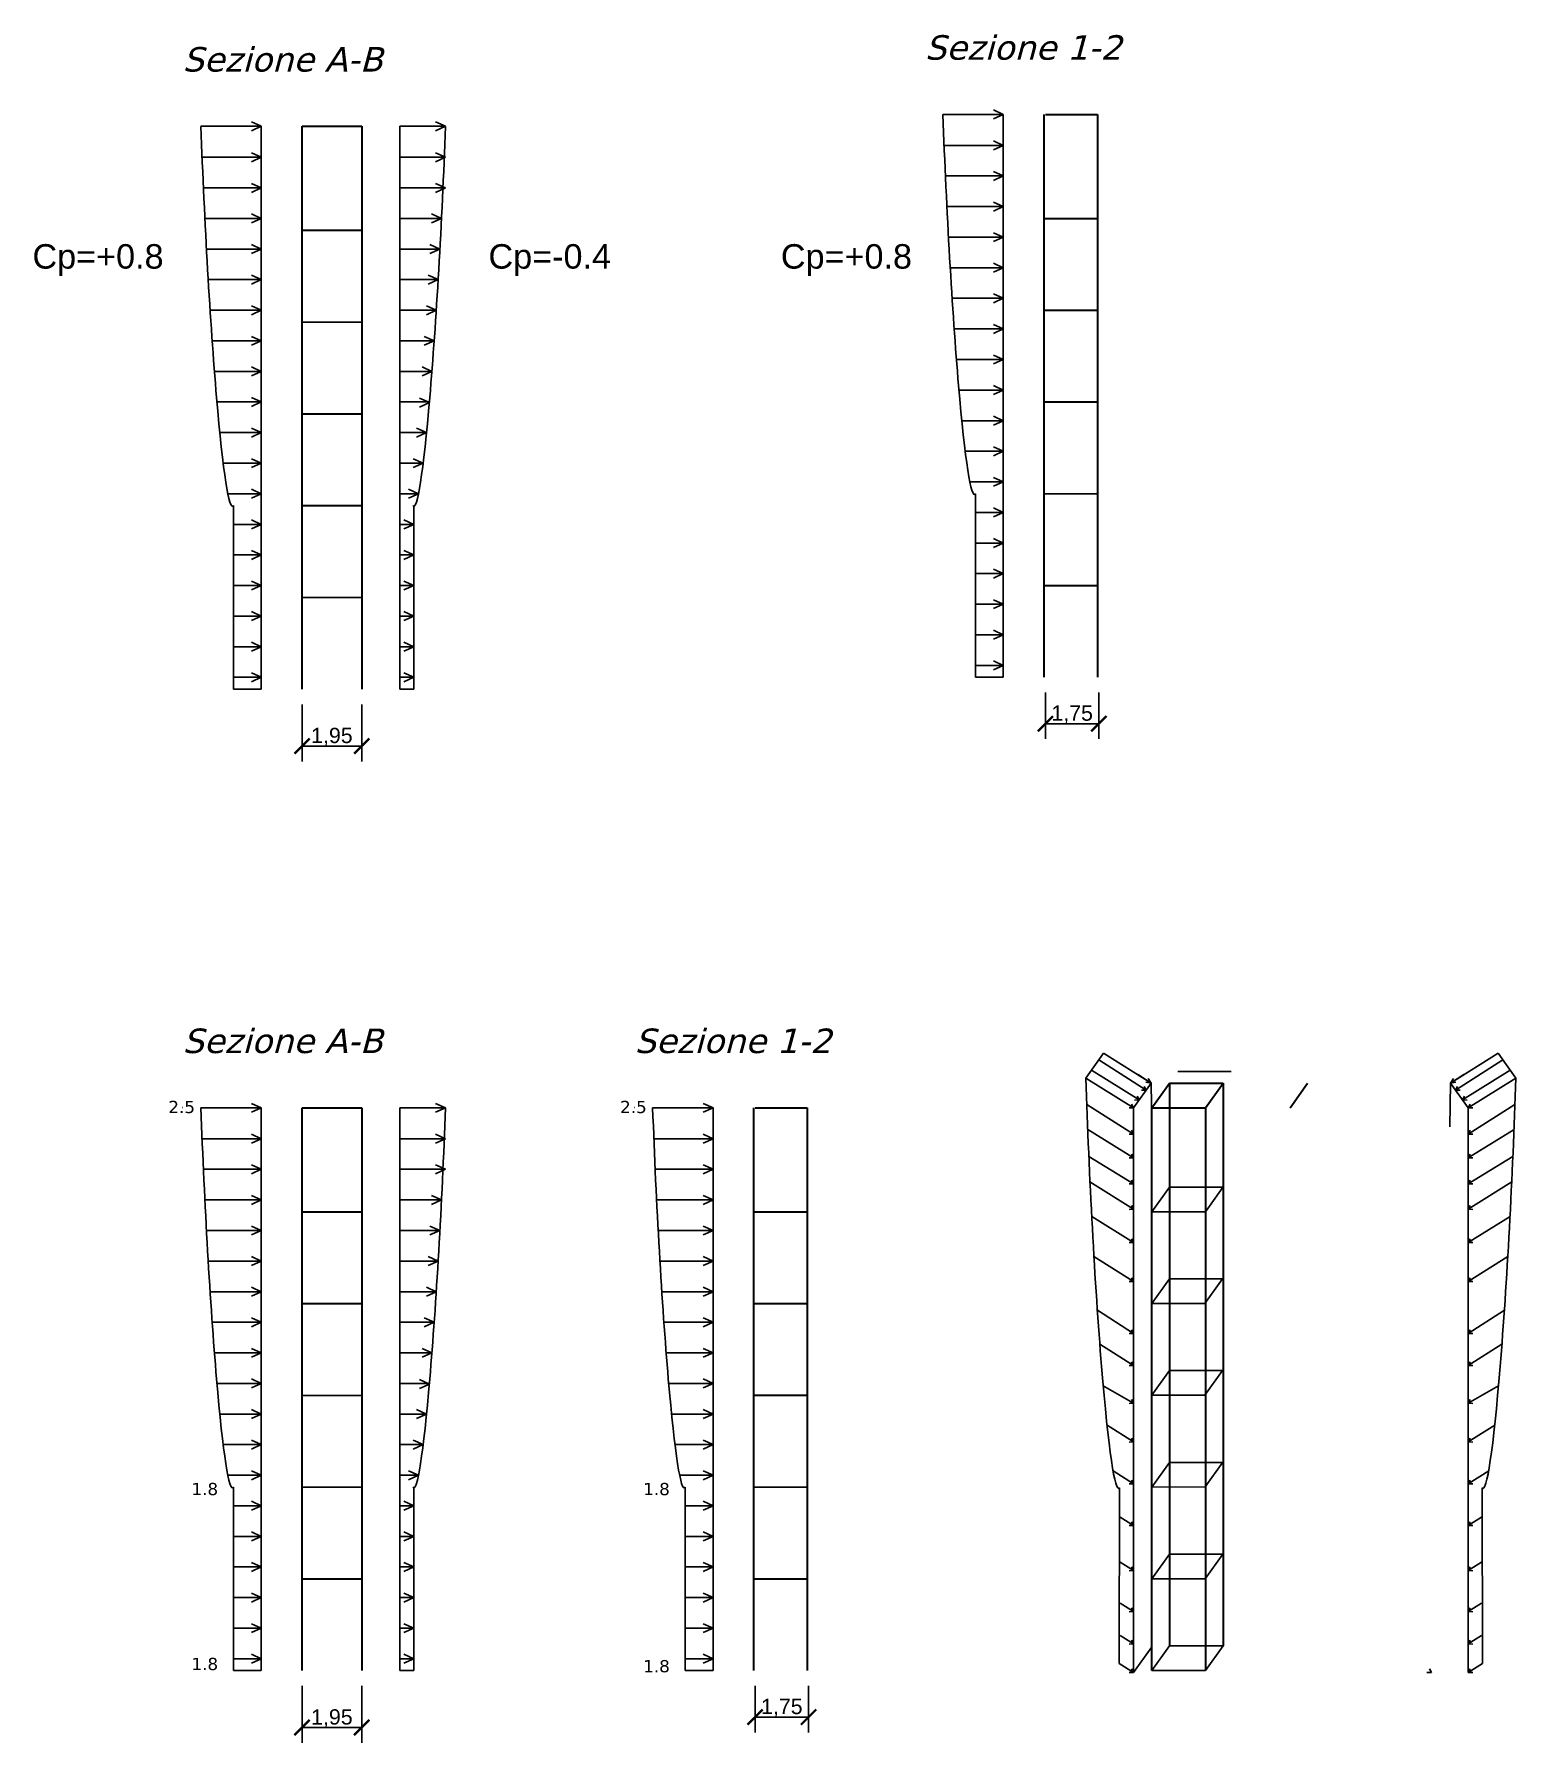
# Model space of a CAD drawing. Header units: millimetres. Extents: x 1316 to 1438, y 1296 to 1352.
# Drawn here: x 1389.1 to 1437.5, y 1296 to 1351.9 of the extents above; entities that cross this region are included whole.
import ezdxf

# ---------------------------------------------------------------- set-up
doc = ezdxf.new("R2010")
doc.units = ezdxf.units.MM
doc.layers.add('fi12', color=7, linetype='Continuous', lineweight=30)
doc.styles.get("Standard").update_dxf_attribs({"font": 'arial.ttf'})
doc.dimstyles.new('ISO-25', dxfattribs={"dimtxt": 2.5, "dimasz": 2.5, "dimexe": 1.25, "dimexo": 0.625, "dimtad": 1, "dimtxsty": 'Standard', "dimcen": 2.5, "dimadec": 0, "dimazin": 0, "dimtfac": 1, "dimtmove": 0, "dimatfit": 3, "dimfxl": 1, "dimarcsym": 0})

# ---------------------------------------------------------------- blocks, each defined once
blk = doc.blocks.new('_ArchTick')
at = {"color": 0, "linetype": 'ByBlock', "lineweight": -2, "const_width": 0.15}
blk.add_lwpolyline([(-0.5, -0.5), (0.5, 0.5)], dxfattribs=at)
blk = doc.blocks.new('*D24')
at = {"color": 0, "lineweight": -2}
for p, q in [((1397.827, 1297.886), (1397.827, 1296.025)), ((1399.777, 1297.886), (1399.777, 1296.025)), ((1397.827, 1296.525), (1399.777, 1296.525))]:
    blk.add_line(p, q, dxfattribs=at)
at = {"layer": 'Defpoints', "color": 0, "lineweight": -2}
for p in [(1397.827, 1298.386), (1399.777, 1298.386), (1399.777, 1296.525)]:
    blk.add_point(p, dxfattribs=at)
at = {"color": 0, "lineweight": -2, "xscale": 0.5, "yscale": 0.5, "zscale": 0.5, "rotation": 180}
blk.add_blockref('_ArchTick', (1397.827, 1296.525), dxfattribs=at)
at = {"color": 0, "lineweight": -2, "xscale": 0.5, "yscale": 0.5, "zscale": 0.5}
blk.add_blockref('_ArchTick', (1399.777, 1296.525), dxfattribs=at)
at = {"color": 0, "lineweight": -2, "insert": (1398.802, 1296.826), "char_height": 0.5, "attachment_point": 5}
blk.add_mtext('1,95', dxfattribs=at)
blk = doc.blocks.new('*D25')
at = {"color": 0, "lineweight": -2}
for p, q in [((1412.636, 1297.886), (1412.636, 1296.368)), ((1414.386, 1297.886), (1414.386, 1296.368)), ((1412.636, 1296.868), (1414.386, 1296.868))]:
    blk.add_line(p, q, dxfattribs=at)
at = {"layer": 'Defpoints', "color": 0, "lineweight": -2}
for p in [(1412.636, 1298.386), (1414.386, 1298.386), (1414.386, 1296.868)]:
    blk.add_point(p, dxfattribs=at)
at = {"color": 0, "lineweight": -2, "xscale": 0.5, "yscale": 0.5, "zscale": 0.5, "rotation": 180}
blk.add_blockref('_ArchTick', (1412.636, 1296.868), dxfattribs=at)
at = {"color": 0, "lineweight": -2, "xscale": 0.5, "yscale": 0.5, "zscale": 0.5}
blk.add_blockref('_ArchTick', (1414.386, 1296.868), dxfattribs=at)
at = {"color": 0, "lineweight": -2, "insert": (1413.511, 1297.168), "char_height": 0.5, "attachment_point": 5}
blk.add_mtext('1,75', dxfattribs=at)
blk = doc.blocks.new('*D26')
at = {"color": 0, "lineweight": -2}
for p, q in [((1397.827, 1329.974), (1397.827, 1328.113)), ((1399.777, 1329.974), (1399.777, 1328.113)), ((1397.827, 1328.613), (1399.777, 1328.613))]:
    blk.add_line(p, q, dxfattribs=at)
at = {"layer": 'Defpoints', "color": 0, "lineweight": -2}
for p in [(1397.827, 1330.474), (1399.777, 1330.474), (1399.777, 1328.613)]:
    blk.add_point(p, dxfattribs=at)
at = {"color": 0, "lineweight": -2, "xscale": 0.5, "yscale": 0.5, "zscale": 0.5, "rotation": 180}
blk.add_blockref('_ArchTick', (1397.827, 1328.613), dxfattribs=at)
at = {"color": 0, "lineweight": -2, "xscale": 0.5, "yscale": 0.5, "zscale": 0.5}
blk.add_blockref('_ArchTick', (1399.777, 1328.613), dxfattribs=at)
at = {"color": 0, "lineweight": -2, "insert": (1398.802, 1328.914), "char_height": 0.5, "attachment_point": 5}
blk.add_mtext('1,95', dxfattribs=at)
blk = doc.blocks.new('*D28')
at = {"color": 0, "lineweight": -2}
for p, q in [((1422.126, 1330.362), (1422.126, 1328.844)), ((1423.876, 1330.362), (1423.876, 1328.844)), ((1422.126, 1329.344), (1423.876, 1329.344))]:
    blk.add_line(p, q, dxfattribs=at)
at = {"layer": 'Defpoints', "color": 0, "lineweight": -2}
for p in [(1422.126, 1330.862), (1423.876, 1330.862), (1423.876, 1329.344)]:
    blk.add_point(p, dxfattribs=at)
at = {"color": 0, "lineweight": -2, "xscale": 0.5, "yscale": 0.5, "zscale": 0.5, "rotation": 180}
blk.add_blockref('_ArchTick', (1422.126, 1329.344), dxfattribs=at)
at = {"color": 0, "lineweight": -2, "xscale": 0.5, "yscale": 0.5, "zscale": 0.5}
blk.add_blockref('_ArchTick', (1423.876, 1329.344), dxfattribs=at)
at = {"color": 0, "lineweight": -2, "insert": (1423.001, 1329.644), "char_height": 0.5, "attachment_point": 5}
blk.add_mtext('1,75', dxfattribs=at)

msp = doc.modelspace()

# ---------------------------------------------------------------- linework, layer by layer
at = {"lineweight": -2}
for p, q in [((1420.751, 1349.262), (1418.778, 1349.262)), ((1420.751, 1349.262), (1420.427, 1349.408)), ((1420.751, 1349.262), (1420.427, 1349.116)), ((1420.751, 1330.862), (1420.751, 1349.262)), ((1396.494, 1348.874), (1394.521, 1348.874)), ((1396.494, 1348.874), (1396.17, 1349.02)), ((1396.494, 1348.874), (1396.17, 1348.728)), ((1396.494, 1330.474), (1396.494, 1348.874)), ((1401.026, 1330.474), (1401.026, 1348.874)), ((1401.026, 1348.874), (1402.514, 1348.874)), ((1402.514, 1348.874), (1402.191, 1349.02)), ((1402.514, 1348.874), (1402.191, 1348.728)), ((1396.494, 1347.862), (1396.17, 1348.008)), ((1402.514, 1347.862), (1402.191, 1348.008)), ((1418.816, 1348.251), (1420.751, 1348.251)), ((1420.751, 1348.251), (1420.427, 1348.397)), ((1420.751, 1348.251), (1420.427, 1348.105)), ((1394.56, 1347.862), (1396.494, 1347.862)), ((1396.494, 1347.862), (1396.17, 1347.716)), ((1402.476, 1347.862), (1401.026, 1347.862)), ((1402.514, 1347.862), (1402.191, 1347.716)), ((1420.751, 1347.251), (1420.427, 1347.397)), ((1394.603, 1346.862), (1396.494, 1346.862)), ((1396.494, 1346.862), (1396.17, 1347.008)), ((1396.494, 1346.862), (1396.17, 1346.716)), ((1401.026, 1346.862), (1402.514, 1346.862)), ((1402.514, 1346.862), (1402.191, 1347.008)), ((1402.514, 1346.862), (1402.191, 1346.716)), ((1418.859, 1347.251), (1420.751, 1347.251)), ((1420.751, 1347.251), (1420.427, 1347.105)), ((1420.751, 1346.251), (1420.427, 1346.397)), ((1394.65, 1345.862), (1396.494, 1345.862)), ((1396.494, 1345.862), (1396.17, 1346.008)), ((1396.494, 1345.862), (1396.17, 1345.716)), ((1402.385, 1345.862), (1401.026, 1345.862)), ((1402.385, 1345.862), (1402.062, 1346.008)), ((1402.385, 1345.862), (1402.062, 1345.716)), ((1418.907, 1346.251), (1420.751, 1346.251)), ((1420.751, 1346.251), (1420.427, 1346.105)), ((1418.959, 1345.251), (1420.751, 1345.251)), ((1420.751, 1345.251), (1420.427, 1345.397)), ((1420.751, 1345.251), (1420.427, 1345.105)), ((1394.702, 1344.862), (1396.494, 1344.862)), ((1396.494, 1344.862), (1396.17, 1345.008)), ((1396.494, 1344.862), (1396.17, 1344.716)), ((1402.333, 1344.862), (1401.026, 1344.862)), ((1402.333, 1344.862), (1402.009, 1345.008)), ((1402.333, 1344.862), (1402.009, 1344.716)), ((1420.751, 1344.251), (1420.427, 1344.397)), ((1420.751, 1344.251), (1420.427, 1344.105)), ((1396.494, 1343.862), (1396.17, 1344.008)), ((1396.494, 1343.862), (1396.17, 1343.716)), ((1402.276, 1343.862), (1401.953, 1344.008)), ((1402.276, 1343.862), (1401.953, 1343.716)), ((1396.494, 1342.862), (1396.17, 1343.008)), ((1402.214, 1342.862), (1401.891, 1343.008)), ((1420.751, 1343.251), (1420.427, 1343.397)), ((1420.751, 1343.251), (1420.427, 1343.105)), ((1396.494, 1342.862), (1396.17, 1342.716)), ((1402.214, 1342.862), (1401.891, 1342.716)), ((1420.751, 1342.251), (1420.427, 1342.397)), ((1396.494, 1341.862), (1396.17, 1342.008)), ((1396.494, 1341.862), (1396.17, 1341.716)), ((1402.147, 1341.862), (1401.823, 1342.008)), ((1402.147, 1341.862), (1401.823, 1341.716)), ((1420.751, 1342.251), (1420.427, 1342.105)), ((1419.219, 1341.251), (1420.751, 1341.251)), ((1420.751, 1341.251), (1420.427, 1341.397)), ((1420.751, 1341.251), (1420.427, 1341.105)), ((1394.963, 1340.862), (1396.494, 1340.862)), ((1396.494, 1340.862), (1396.17, 1341.008)), ((1396.494, 1340.862), (1396.17, 1340.716)), ((1402.073, 1340.862), (1401.026, 1340.862)), ((1402.073, 1340.862), (1401.749, 1341.008)), ((1402.073, 1340.862), (1401.749, 1340.716)), ((1419.302, 1340.251), (1420.751, 1340.251)), ((1420.751, 1340.251), (1420.427, 1340.397)), ((1420.751, 1340.251), (1420.427, 1340.105)), ((1395.045, 1339.862), (1396.494, 1339.862)), ((1396.494, 1339.862), (1396.17, 1340.008)), ((1396.494, 1339.862), (1396.17, 1339.716)), ((1401.99, 1339.862), (1401.026, 1339.862)), ((1401.988, 1339.841), (1401.665, 1339.987)), ((1401.988, 1339.841), (1401.665, 1339.695)), ((1396.494, 1338.862), (1396.17, 1339.008)), ((1401.897, 1338.862), (1401.573, 1339.008)), ((1419.395, 1339.251), (1420.751, 1339.251)), ((1420.751, 1339.251), (1420.427, 1339.397)), ((1420.751, 1339.251), (1420.427, 1339.105)), ((1395.138, 1338.862), (1396.494, 1338.862)), ((1396.494, 1338.862), (1396.17, 1338.716)), ((1401.897, 1338.862), (1401.026, 1338.862)), ((1401.897, 1338.862), (1401.573, 1338.716)), ((1396.494, 1337.862), (1396.17, 1338.008)), ((1401.786, 1337.862), (1401.463, 1338.008)), ((1419.506, 1338.251), (1420.751, 1338.251)), ((1420.751, 1338.251), (1420.427, 1338.397)), ((1420.751, 1338.251), (1420.427, 1338.105)), ((1395.249, 1337.862), (1396.494, 1337.862)), ((1396.494, 1337.862), (1396.17, 1337.716)), ((1401.786, 1337.862), (1401.026, 1337.862)), ((1401.786, 1337.862), (1401.463, 1337.716)), ((1420.751, 1337.251), (1420.427, 1337.397)), ((1395.401, 1336.862), (1396.494, 1336.862)), ((1396.494, 1336.862), (1396.17, 1337.008)), ((1396.494, 1336.862), (1396.17, 1336.716)), ((1401.634, 1336.862), (1401.026, 1336.862)), ((1401.634, 1336.862), (1401.311, 1337.008)), ((1401.634, 1336.862), (1401.311, 1336.716)), ((1419.658, 1337.251), (1420.751, 1337.251)), ((1419.839, 1330.862), (1419.839, 1336.863)), ((1420.751, 1337.251), (1420.427, 1337.105)), ((1395.582, 1330.474), (1395.582, 1336.474)), ((1401.483, 1330.474), (1401.483, 1336.474)), ((1419.839, 1336.251), (1420.751, 1336.251)), ((1420.751, 1336.251), (1420.427, 1336.397)), ((1420.751, 1336.251), (1420.427, 1336.105)), ((1395.582, 1335.862), (1396.494, 1335.862)), ((1396.494, 1335.862), (1396.17, 1336.008)), ((1396.494, 1335.862), (1396.17, 1335.716)), ((1401.483, 1335.862), (1401.026, 1335.862)), ((1401.483, 1335.862), (1401.159, 1336.008)), ((1401.483, 1335.862), (1401.159, 1335.716)), ((1419.839, 1335.251), (1420.751, 1335.251)), ((1420.751, 1335.251), (1420.427, 1335.397)), ((1420.751, 1335.251), (1420.427, 1335.105)), ((1395.582, 1334.862), (1396.494, 1334.862)), ((1396.494, 1334.862), (1396.17, 1335.008)), ((1396.494, 1334.862), (1396.17, 1334.716)), ((1401.483, 1334.862), (1401.026, 1334.862)), ((1401.483, 1334.862), (1401.159, 1335.008)), ((1401.483, 1334.862), (1401.159, 1334.716)), ((1396.494, 1333.862), (1396.17, 1334.008)), ((1401.483, 1333.862), (1401.159, 1334.008)), ((1419.839, 1334.251), (1420.751, 1334.251)), ((1420.751, 1334.251), (1420.427, 1334.397)), ((1420.751, 1334.251), (1420.427, 1334.105)), ((1395.582, 1333.862), (1396.494, 1333.862)), ((1396.494, 1333.862), (1396.17, 1333.716)), ((1401.483, 1333.862), (1401.026, 1333.862)), ((1401.483, 1333.862), (1401.159, 1333.716)), ((1395.582, 1332.862), (1396.494, 1332.862)), ((1396.494, 1332.862), (1396.17, 1333.008)), ((1396.494, 1332.862), (1396.17, 1332.716)), ((1401.483, 1332.862), (1401.026, 1332.862)), ((1401.483, 1332.862), (1401.159, 1333.008)), ((1401.483, 1332.862), (1401.159, 1332.716)), ((1419.839, 1333.251), (1420.751, 1333.251)), ((1420.751, 1333.251), (1420.427, 1333.397)), ((1420.751, 1333.251), (1420.427, 1333.105)), ((1420.751, 1332.251), (1420.427, 1332.397)), ((1395.582, 1331.862), (1396.494, 1331.862)), ((1396.494, 1331.862), (1396.17, 1332.008)), ((1396.494, 1331.862), (1396.17, 1331.716)), ((1401.483, 1331.862), (1401.026, 1331.862)), ((1401.483, 1331.862), (1401.159, 1332.008)), ((1401.483, 1331.862), (1401.159, 1331.716)), ((1419.839, 1332.251), (1420.751, 1332.251)), ((1420.751, 1332.251), (1420.427, 1332.105)), ((1419.839, 1331.251), (1420.751, 1331.251)), ((1420.751, 1331.251), (1420.427, 1331.397)), ((1420.751, 1331.251), (1420.427, 1331.105)), ((1395.582, 1330.862), (1396.494, 1330.862)), ((1396.494, 1330.862), (1396.17, 1331.008)), ((1396.494, 1330.862), (1396.17, 1330.716)), ((1401.483, 1330.862), (1401.026, 1330.862)), ((1401.483, 1330.862), (1401.159, 1331.008)), ((1401.483, 1330.862), (1401.159, 1330.716)), ((1419.839, 1330.862), (1420.751, 1330.862)), ((1395.582, 1330.474), (1396.494, 1330.474)), ((1401.483, 1330.474), (1401.026, 1330.474)), ((1423.451, 1317.76), (1424.031, 1318.575)), ((1423.876, 1318.358), (1425.42, 1317.366)), ((1424.03, 1318.574), (1425.582, 1317.594)), ((1436.926, 1318.574), (1435.374, 1317.594)), ((1437.08, 1318.358), (1435.536, 1317.366)), ((1437.505, 1317.76), (1436.925, 1318.575)), ((1423.637, 1318.022), (1425.19, 1317.043)), ((1426.455, 1317.976), (1428.205, 1317.976)), ((1437.319, 1318.022), (1435.766, 1317.043)), ((1425.008, 1316.786), (1423.451, 1317.76)), ((1425.008, 1316.786), (1425.583, 1317.595)), ((1425.42, 1317.366), (1425.274, 1317.364)), ((1425.42, 1317.366), (1425.354, 1317.486)), ((1425.582, 1317.594), (1425.407, 1317.622)), ((1425.582, 1317.594), (1425.487, 1317.744)), ((1425.583, 1317.595), (1425.609, 1316.169)), ((1435.373, 1317.595), (1435.347, 1316.169)), ((1435.949, 1316.786), (1435.373, 1317.595)), ((1435.374, 1317.594), (1435.469, 1317.744)), ((1435.374, 1317.594), (1435.549, 1317.622)), ((1435.536, 1317.366), (1435.602, 1317.486)), ((1435.536, 1317.366), (1435.682, 1317.364)), ((1435.949, 1316.786), (1437.505, 1317.76)), ((1396.494, 1316.786), (1394.521, 1316.786)), ((1396.494, 1316.786), (1396.17, 1316.932)), ((1396.494, 1316.786), (1396.17, 1316.641)), ((1396.494, 1298.386), (1396.494, 1316.786)), ((1401.026, 1298.386), (1401.026, 1316.786)), ((1401.026, 1316.786), (1402.514, 1316.786)), ((1402.514, 1316.786), (1402.191, 1316.932)), ((1402.514, 1316.786), (1402.191, 1316.641)), ((1411.261, 1316.786), (1409.288, 1316.786)), ((1411.261, 1316.786), (1410.937, 1316.932)), ((1411.261, 1316.786), (1410.937, 1316.641)), ((1411.261, 1298.386), (1411.261, 1316.786)), ((1423.48, 1316.895), (1425.008, 1315.93)), ((1425.008, 1316.786), (1424.861, 1316.784)), ((1425.008, 1316.786), (1424.942, 1316.906)), ((1425.008, 1316.786), (1425.008, 1298.325)), ((1425.19, 1317.043), (1425.044, 1317.04)), ((1425.19, 1317.043), (1425.124, 1317.162)), ((1435.766, 1317.043), (1435.832, 1317.162)), ((1435.766, 1317.043), (1435.912, 1317.04)), ((1435.949, 1316.786), (1436.015, 1316.906)), ((1437.477, 1316.895), (1435.949, 1315.93)), ((1435.949, 1316.786), (1435.949, 1298.325)), ((1435.949, 1316.786), (1436.095, 1316.784)), ((1394.56, 1315.775), (1396.494, 1315.775)), ((1396.494, 1315.775), (1396.17, 1315.921)), ((1396.494, 1315.775), (1396.17, 1315.629)), ((1402.476, 1315.775), (1401.026, 1315.775)), ((1402.514, 1315.775), (1402.191, 1315.921)), ((1402.514, 1315.775), (1402.191, 1315.629)), ((1409.327, 1315.775), (1411.261, 1315.775)), ((1411.261, 1315.775), (1410.937, 1315.921)), ((1411.261, 1315.775), (1410.937, 1315.629)), ((1423.51, 1316.077), (1425.008, 1315.155)), ((1425.008, 1315.93), (1424.861, 1315.928)), ((1425.008, 1315.93), (1424.942, 1316.05)), ((1437.446, 1316.077), (1435.949, 1315.155)), ((1435.949, 1315.93), (1436.015, 1316.05)), ((1435.949, 1315.93), (1436.095, 1315.928)), ((1423.547, 1315.194), (1425.008, 1314.298)), ((1425.008, 1315.155), (1424.861, 1315.152)), ((1425.008, 1315.155), (1424.942, 1315.274)), ((1435.949, 1315.155), (1436.015, 1315.274)), ((1437.409, 1315.194), (1435.949, 1314.298)), ((1435.949, 1315.155), (1436.095, 1315.152)), ((1394.603, 1314.775), (1396.494, 1314.775)), ((1396.494, 1314.775), (1396.17, 1314.921)), ((1396.494, 1314.775), (1396.17, 1314.629)), ((1401.026, 1314.775), (1402.514, 1314.775)), ((1402.514, 1314.775), (1402.191, 1314.921)), ((1402.514, 1314.775), (1402.191, 1314.629)), ((1409.37, 1314.775), (1411.261, 1314.775)), ((1411.261, 1314.775), (1410.937, 1314.921)), ((1411.261, 1314.775), (1410.937, 1314.629)), ((1396.494, 1313.775), (1396.17, 1313.921)), ((1402.385, 1313.775), (1402.062, 1313.921)), ((1411.261, 1313.775), (1410.937, 1313.921)), ((1423.584, 1314.367), (1425.008, 1313.469)), ((1425.008, 1314.298), (1424.861, 1314.296)), ((1425.008, 1314.298), (1424.942, 1314.418)), ((1435.949, 1314.298), (1436.015, 1314.418)), ((1437.372, 1314.367), (1435.949, 1313.469)), ((1435.949, 1314.298), (1436.095, 1314.296)), ((1394.65, 1313.775), (1396.494, 1313.775)), ((1396.494, 1313.775), (1396.17, 1313.629)), ((1402.385, 1313.775), (1401.026, 1313.775)), ((1402.385, 1313.775), (1402.062, 1313.629)), ((1409.417, 1313.775), (1411.261, 1313.775)), ((1411.261, 1313.775), (1410.937, 1313.629)), ((1425.008, 1313.469), (1424.861, 1313.467)), ((1425.008, 1313.469), (1424.942, 1313.589)), ((1435.949, 1313.469), (1436.015, 1313.589)), ((1435.949, 1313.469), (1436.095, 1313.467)), ((1394.702, 1312.775), (1396.494, 1312.775)), ((1396.494, 1312.775), (1396.17, 1312.921)), ((1396.494, 1312.775), (1396.17, 1312.629)), ((1402.333, 1312.775), (1401.026, 1312.775)), ((1402.333, 1312.775), (1402.009, 1312.921)), ((1402.333, 1312.775), (1402.009, 1312.629)), ((1409.469, 1312.775), (1411.261, 1312.775)), ((1411.261, 1312.775), (1410.937, 1312.921)), ((1411.261, 1312.775), (1410.937, 1312.629)), ((1423.641, 1313.228), (1425.008, 1312.382)), ((1437.315, 1313.228), (1435.949, 1312.382)), ((1425.008, 1312.382), (1424.861, 1312.38)), ((1425.008, 1312.382), (1424.942, 1312.502)), ((1435.949, 1312.382), (1436.015, 1312.502)), ((1435.949, 1312.382), (1436.095, 1312.38)), ((1396.494, 1311.775), (1396.17, 1311.921)), ((1396.494, 1311.775), (1396.17, 1311.629)), ((1402.276, 1311.775), (1401.953, 1311.921)), ((1402.276, 1311.775), (1401.953, 1311.629)), ((1411.261, 1311.775), (1410.937, 1311.921)), ((1411.261, 1311.775), (1410.937, 1311.629)), ((1423.714, 1311.927), (1425.008, 1311.11)), ((1437.242, 1311.927), (1435.949, 1311.11)), ((1425.008, 1311.11), (1424.861, 1311.108)), ((1425.008, 1311.11), (1424.942, 1311.23)), ((1435.949, 1311.11), (1436.015, 1311.23)), ((1435.949, 1311.11), (1436.095, 1311.108)), ((1396.494, 1310.775), (1396.17, 1310.921)), ((1396.494, 1310.775), (1396.17, 1310.629)), ((1402.214, 1310.775), (1401.891, 1310.921)), ((1402.214, 1310.775), (1401.891, 1310.629)), ((1411.261, 1310.775), (1410.937, 1310.921)), ((1411.261, 1310.775), (1410.937, 1310.629)), ((1423.825, 1310.17), (1425.008, 1309.412)), ((1437.131, 1310.17), (1435.949, 1309.412)), ((1396.494, 1309.775), (1396.17, 1309.921)), ((1396.494, 1309.775), (1396.17, 1309.629)), ((1402.147, 1309.775), (1401.823, 1309.921)), ((1402.147, 1309.775), (1401.823, 1309.629)), ((1411.261, 1309.775), (1410.937, 1309.921)), ((1411.261, 1309.775), (1410.937, 1309.629)), ((1425.008, 1309.412), (1424.861, 1309.41)), ((1425.008, 1309.412), (1424.942, 1309.532)), ((1435.949, 1309.412), (1436.015, 1309.532)), ((1435.949, 1309.412), (1436.095, 1309.41)), ((1396.494, 1308.775), (1396.17, 1308.921)), ((1402.073, 1308.775), (1401.749, 1308.921)), ((1411.261, 1308.775), (1410.937, 1308.921)), ((1423.905, 1309.061), (1425.008, 1308.366)), ((1437.051, 1309.061), (1435.949, 1308.366)), ((1394.963, 1308.775), (1396.494, 1308.775)), ((1396.494, 1308.775), (1396.17, 1308.629)), ((1402.073, 1308.775), (1401.026, 1308.775)), ((1402.073, 1308.775), (1401.749, 1308.629)), ((1409.73, 1308.775), (1411.261, 1308.775)), ((1411.261, 1308.775), (1410.937, 1308.629)), ((1425.008, 1308.366), (1424.861, 1308.363)), ((1425.008, 1308.366), (1424.942, 1308.486)), ((1435.949, 1308.366), (1436.015, 1308.486)), ((1435.949, 1308.366), (1436.095, 1308.363)), ((1395.045, 1307.775), (1396.494, 1307.775)), ((1396.494, 1307.775), (1396.17, 1307.921)), ((1396.494, 1307.775), (1396.17, 1307.629)), ((1401.99, 1307.775), (1401.026, 1307.775)), ((1401.988, 1307.753), (1401.665, 1307.899)), ((1401.988, 1307.753), (1401.665, 1307.607)), ((1409.812, 1307.775), (1411.261, 1307.775)), ((1411.261, 1307.775), (1410.937, 1307.921)), ((1411.261, 1307.775), (1410.937, 1307.629)), ((1424.016, 1307.699), (1425.008, 1307.125)), ((1425.008, 1307.125), (1424.942, 1307.245)), ((1436.94, 1307.699), (1435.949, 1307.125)), ((1435.949, 1307.125), (1436.015, 1307.245)), ((1395.138, 1306.775), (1396.494, 1306.775)), ((1396.494, 1306.775), (1396.17, 1306.921)), ((1396.494, 1306.775), (1396.17, 1306.629)), ((1401.897, 1306.775), (1401.026, 1306.775)), ((1401.897, 1306.775), (1401.573, 1306.921)), ((1401.897, 1306.775), (1401.573, 1306.629)), ((1409.905, 1306.775), (1411.261, 1306.775)), ((1411.261, 1306.775), (1410.937, 1306.921)), ((1411.261, 1306.775), (1410.937, 1306.629)), ((1425.008, 1307.125), (1424.861, 1307.123)), ((1435.949, 1307.125), (1436.095, 1307.123)), ((1424.141, 1306.408), (1425.008, 1305.862)), ((1436.815, 1306.408), (1435.949, 1305.862)), ((1395.249, 1305.775), (1396.494, 1305.775)), ((1396.494, 1305.775), (1396.17, 1305.921)), ((1396.494, 1305.775), (1396.17, 1305.629)), ((1401.786, 1305.775), (1401.026, 1305.775)), ((1401.786, 1305.775), (1401.463, 1305.921)), ((1401.786, 1305.775), (1401.463, 1305.629)), ((1410.016, 1305.775), (1411.261, 1305.775)), ((1411.261, 1305.775), (1410.937, 1305.921)), ((1411.261, 1305.775), (1410.937, 1305.629)), ((1425.008, 1305.862), (1424.861, 1305.86)), ((1425.008, 1305.862), (1424.942, 1305.982)), ((1435.949, 1305.862), (1436.015, 1305.982)), ((1435.949, 1305.862), (1436.095, 1305.86)), ((1395.401, 1304.775), (1396.494, 1304.775)), ((1395.582, 1298.386), (1395.582, 1304.387)), ((1396.494, 1304.775), (1396.17, 1304.921)), ((1396.494, 1304.775), (1396.17, 1304.629)), ((1401.634, 1304.775), (1401.026, 1304.775)), ((1401.634, 1304.775), (1401.311, 1304.921)), ((1401.634, 1304.775), (1401.311, 1304.629)), ((1401.483, 1298.386), (1401.483, 1304.387)), ((1410.168, 1304.775), (1411.261, 1304.775)), ((1410.349, 1298.386), (1410.349, 1304.387)), ((1411.261, 1304.775), (1410.937, 1304.921)), ((1411.261, 1304.775), (1410.937, 1304.629)), ((1424.338, 1304.923), (1425.008, 1304.495)), ((1425.008, 1304.495), (1424.861, 1304.492)), ((1425.008, 1304.495), (1424.942, 1304.615)), ((1436.619, 1304.923), (1435.949, 1304.495)), ((1435.949, 1304.495), (1436.015, 1304.615)), ((1435.949, 1304.495), (1436.095, 1304.492)), ((1396.494, 1303.775), (1396.17, 1303.921)), ((1401.483, 1303.775), (1401.159, 1303.921)), ((1411.261, 1303.775), (1410.937, 1303.921)), ((1424.549, 1304.357), (1424.537, 1298.621)), ((1436.407, 1304.357), (1436.419, 1298.621)), ((1395.582, 1303.775), (1396.494, 1303.775)), ((1396.494, 1303.775), (1396.17, 1303.629)), ((1401.483, 1303.775), (1401.026, 1303.775)), ((1401.483, 1303.775), (1401.159, 1303.629)), ((1410.349, 1303.775), (1411.261, 1303.775)), ((1411.261, 1303.775), (1410.937, 1303.629)), ((1424.576, 1303.405), (1425.008, 1303.132)), ((1425.008, 1303.132), (1424.942, 1303.252)), ((1436.381, 1303.405), (1435.949, 1303.132)), ((1436.381, 1303.405), (1435.949, 1303.132)), ((1435.949, 1303.132), (1436.015, 1303.252)), ((1435.949, 1303.132), (1436.015, 1303.252)), ((1395.582, 1302.775), (1396.494, 1302.775)), ((1396.494, 1302.775), (1396.17, 1302.921)), ((1396.494, 1302.775), (1396.17, 1302.629)), ((1401.483, 1302.775), (1401.026, 1302.775)), ((1401.483, 1302.775), (1401.159, 1302.921)), ((1401.483, 1302.775), (1401.159, 1302.629)), ((1410.349, 1302.775), (1411.261, 1302.775)), ((1411.261, 1302.775), (1410.937, 1302.921)), ((1411.261, 1302.775), (1410.937, 1302.629)), ((1425.008, 1303.132), (1424.861, 1303.13)), ((1435.949, 1303.132), (1436.095, 1303.13)), ((1435.949, 1303.132), (1436.095, 1303.13)), ((1395.582, 1301.775), (1396.494, 1301.775)), ((1396.494, 1301.775), (1396.17, 1301.921)), ((1396.494, 1301.775), (1396.17, 1301.629)), ((1401.483, 1301.775), (1401.026, 1301.775)), ((1401.483, 1301.775), (1401.159, 1301.921)), ((1401.483, 1301.775), (1401.159, 1301.629)), ((1410.349, 1301.775), (1411.261, 1301.775)), ((1411.261, 1301.775), (1410.937, 1301.921)), ((1411.261, 1301.775), (1410.937, 1301.629)), ((1424.576, 1301.927), (1425.008, 1301.654)), ((1425.008, 1301.654), (1424.861, 1301.652)), ((1425.008, 1301.654), (1424.942, 1301.774)), ((1436.381, 1301.927), (1435.949, 1301.654)), ((1435.949, 1301.654), (1436.015, 1301.774)), ((1435.949, 1301.654), (1436.095, 1301.652)), ((1395.582, 1300.775), (1396.494, 1300.775)), ((1396.494, 1300.775), (1396.17, 1300.921)), ((1396.494, 1300.775), (1396.17, 1300.629)), ((1401.483, 1300.775), (1401.026, 1300.775)), ((1401.483, 1300.775), (1401.159, 1300.921)), ((1401.483, 1300.775), (1401.159, 1300.629)), ((1410.349, 1300.775), (1411.261, 1300.775)), ((1411.261, 1300.775), (1410.937, 1300.921)), ((1411.261, 1300.775), (1410.937, 1300.629)), ((1424.576, 1300.587), (1425.008, 1300.315)), ((1436.381, 1300.587), (1435.949, 1300.315)), ((1396.494, 1299.775), (1396.17, 1299.921)), ((1401.483, 1299.775), (1401.159, 1299.921)), ((1411.261, 1299.775), (1410.937, 1299.921)), ((1425.008, 1300.315), (1424.861, 1300.312)), ((1425.008, 1300.315), (1424.942, 1300.434)), ((1435.949, 1300.315), (1436.015, 1300.434)), ((1435.949, 1300.315), (1436.095, 1300.312)), ((1395.582, 1299.775), (1396.494, 1299.775)), ((1396.494, 1299.775), (1396.17, 1299.629)), ((1401.483, 1299.775), (1401.026, 1299.775)), ((1401.483, 1299.775), (1401.159, 1299.629)), ((1410.349, 1299.775), (1411.261, 1299.775)), ((1411.261, 1299.775), (1410.937, 1299.629)), ((1424.576, 1299.531), (1425.008, 1299.258)), ((1425.008, 1299.258), (1424.942, 1299.378)), ((1436.381, 1299.531), (1435.949, 1299.258)), ((1435.949, 1299.258), (1436.015, 1299.378)), ((1396.494, 1298.775), (1396.17, 1298.921)), ((1401.483, 1298.775), (1401.159, 1298.921)), ((1411.261, 1298.775), (1410.937, 1298.921)), ((1425.008, 1299.258), (1424.861, 1299.256)), ((1435.949, 1299.258), (1436.095, 1299.256)), ((1395.582, 1298.775), (1396.494, 1298.775)), ((1395.582, 1298.386), (1396.494, 1298.386)), ((1396.494, 1298.775), (1396.17, 1298.629)), ((1401.483, 1298.775), (1401.026, 1298.775)), ((1401.483, 1298.386), (1401.026, 1298.386)), ((1401.483, 1298.775), (1401.159, 1298.629)), ((1410.349, 1298.775), (1411.261, 1298.775)), ((1410.349, 1298.386), (1411.261, 1298.386)), ((1411.261, 1298.775), (1410.937, 1298.629)), ((1424.537, 1298.621), (1425.008, 1298.325)), ((1425.008, 1298.325), (1424.861, 1298.322)), ((1425.008, 1298.325), (1424.942, 1298.444)), ((1434.746, 1298.325), (1434.6, 1298.322)), ((1434.746, 1298.325), (1434.68, 1298.444)), ((1436.419, 1298.621), (1435.949, 1298.325)), ((1435.949, 1298.325), (1436.015, 1298.444)), ((1435.949, 1298.325), (1436.095, 1298.322))]:
    msp.add_line(p, q, dxfattribs=at)
for p, q in [((1425.609, 1313.387), (1426.184, 1314.195)), ((1426.184, 1314.195), (1427.934, 1314.195)), ((1427.359, 1313.39), (1427.934, 1314.198)), ((1425.609, 1313.387), (1427.359, 1313.39)), ((1425.609, 1310.387), (1426.184, 1311.195)), ((1426.184, 1311.195), (1427.934, 1311.195)), ((1427.337, 1310.39), (1427.912, 1311.198)), ((1425.609, 1310.387), (1427.337, 1310.39)), ((1425.609, 1307.387), (1426.184, 1308.195)), ((1426.184, 1308.195), (1427.934, 1308.195)), ((1427.342, 1307.39), (1427.918, 1308.198)), ((1425.609, 1307.387), (1427.342, 1307.39)), ((1425.609, 1304.387), (1426.184, 1305.195)), ((1426.184, 1305.195), (1427.934, 1305.195)), ((1427.348, 1304.39), (1427.923, 1305.198)), ((1425.609, 1304.387), (1427.348, 1304.39)), ((1425.609, 1301.387), (1426.184, 1302.195)), ((1426.184, 1302.195), (1427.934, 1302.195)), ((1427.353, 1301.39), (1427.929, 1302.198)), ((1425.609, 1301.387), (1427.353, 1301.39)), ((1425.008, 1298.325), (1425.583, 1299.133)), ((1425.609, 1298.386), (1426.184, 1299.195)), ((1425.609, 1298.386), (1426.184, 1299.195)), ((1426.184, 1299.195), (1427.934, 1299.195)), ((1426.184, 1299.195), (1427.934, 1299.195)), ((1427.359, 1298.386), (1427.934, 1299.195)), ((1427.359, 1298.386), (1427.934, 1299.195)), ((1425.609, 1298.386), (1427.359, 1298.386)), ((1425.609, 1298.386), (1427.359, 1298.386))]:
    msp.add_line(p, q)
for centre, major_axis, ratio, start_param, end_param in [((1419.336, 1346.966), (-0.473, 10.127), 0.045693, 1.33987, 3.208645), ((1395.079, 1346.577), (-0.473, 10.127), 0.045693, 1.33987, 3.208645), ((1424.047, 1314.46), (-0.476, 10.122), 0.045998, 1.236587, 3.20133), ((1394.604, 1310.599), (0.684, -6.2), 0.09074, 3.121567, 3.141593), ((1395.079, 1314.49), (-0.473, 10.127), 0.045693, 1.33987, 3.208645), ((1409.371, 1310.599), (0.684, -6.2), 0.09074, 3.121567, 3.141593), ((1409.847, 1314.49), (-0.473, 10.127), 0.045693, 1.33987, 3.208645)]:
    msp.add_ellipse(centre, major_axis=major_axis, ratio=ratio, start_param=start_param, end_param=end_param, dxfattribs=at)
at = {"lineweight": -2, "extrusion": (0, 0, -1)}
for centre, major_axis, ratio, start_param, end_param in [((1401.956, 1346.577), (0.473, 10.127), 0.045693, 1.33987, 3.208645), ((1436.909, 1314.46), (0.476, 10.122), 0.045998, 1.236587, 3.20133), ((1401.956, 1314.49), (0.473, 10.127), 0.045693, 1.33987, 3.208645)]:
    msp.add_ellipse(centre, major_axis=major_axis, ratio=ratio, start_param=start_param, end_param=end_param, dxfattribs=at)
at = {"layer": 'fi12'}
for p, q in [((1422.083, 1330.862), (1422.083, 1349.262)), ((1422.133, 1349.262), (1423.833, 1349.262)), ((1423.833, 1349.262), (1423.833, 1330.862)), ((1397.827, 1330.474), (1397.827, 1348.874)), ((1397.827, 1348.874), (1399.777, 1348.874)), ((1399.777, 1348.874), (1399.777, 1330.474)), ((1422.083, 1345.863), (1423.833, 1345.866)), ((1397.799, 1345.474), (1399.777, 1345.478)), ((1397.805, 1342.474), (1399.755, 1342.478)), ((1422.083, 1342.863), (1423.811, 1342.866)), ((1422.083, 1339.863), (1423.817, 1339.866)), ((1397.81, 1339.474), (1399.76, 1339.478)), ((1422.083, 1336.863), (1423.822, 1336.866)), ((1397.816, 1336.474), (1399.766, 1336.478)), ((1397.821, 1333.474), (1399.771, 1333.478)), ((1422.083, 1333.863), (1423.828, 1333.866)), ((1425.609, 1316.786), (1426.184, 1317.595)), ((1426.184, 1317.595), (1427.934, 1317.595)), ((1426.184, 1317.595), (1426.184, 1299.195)), ((1427.359, 1316.786), (1427.934, 1317.595)), ((1427.934, 1317.595), (1427.934, 1299.195)), ((1430.125, 1316.786), (1430.7, 1317.595)), ((1397.827, 1298.386), (1397.827, 1316.786)), ((1397.827, 1316.786), (1399.777, 1316.786)), ((1399.777, 1316.786), (1399.777, 1298.386)), ((1412.594, 1298.386), (1412.594, 1316.786)), ((1412.644, 1316.786), (1414.344, 1316.786)), ((1414.344, 1316.786), (1414.344, 1298.386)), ((1425.609, 1298.386), (1425.609, 1316.786)), ((1425.609, 1316.786), (1427.359, 1316.786)), ((1427.359, 1316.786), (1427.359, 1298.386)), ((1397.799, 1313.386), (1399.777, 1313.39)), ((1412.594, 1313.387), (1414.344, 1313.39)), ((1397.805, 1310.386), (1399.755, 1310.39)), ((1412.594, 1310.387), (1414.322, 1310.39)), ((1397.81, 1307.386), (1399.76, 1307.39)), ((1412.594, 1307.387), (1414.327, 1307.39)), ((1397.816, 1304.386), (1399.766, 1304.39)), ((1412.594, 1304.387), (1414.333, 1304.39)), ((1397.821, 1301.386), (1399.771, 1301.39)), ((1412.594, 1301.387), (1414.338, 1301.39))]:
    msp.add_line(p, q, dxfattribs=at)
at = {"layer": 'fi12', "lineweight": -2}
for p, q in [((1419.016, 1344.251), (1420.751, 1344.251)), ((1394.759, 1343.862), (1396.494, 1343.862)), ((1402.276, 1343.862), (1401.026, 1343.862)), ((1419.078, 1343.251), (1420.751, 1343.251)), ((1394.821, 1342.862), (1396.494, 1342.862)), ((1402.214, 1342.862), (1401.026, 1342.862)), ((1394.889, 1341.862), (1396.494, 1341.862)), ((1402.147, 1341.862), (1401.026, 1341.862)), ((1419.145, 1342.251), (1420.751, 1342.251)), ((1425.155, 1317.875), (1425.585, 1317.592)), ((1435.801, 1317.875), (1435.371, 1317.592)), ((1394.759, 1311.775), (1396.494, 1311.775)), ((1402.276, 1311.775), (1401.026, 1311.775)), ((1409.526, 1311.775), (1411.261, 1311.775)), ((1394.821, 1310.775), (1396.494, 1310.775)), ((1402.214, 1310.775), (1401.026, 1310.775)), ((1409.588, 1310.775), (1411.261, 1310.775)), ((1394.889, 1309.775), (1396.494, 1309.775)), ((1402.147, 1309.775), (1401.026, 1309.775)), ((1409.656, 1309.775), (1411.261, 1309.775))]:
    msp.add_line(p, q, dxfattribs=at)

# ---------------------------------------------------------------- texts
at = {"lineweight": -2, "attachment_point": 1}
for s, insert, char_height, width in [('{\\fVerdana|b0|i1|c0|p34;Sezione 1-2}', (1418.188, 1351.853), 0.8, 6.82084), ('{\\fVerdana|b0|i1|c0|p34;Sezione A-B}', (1393.92, 1351.465), 0.8, 6.82084), ('Cp=+0.8', (1389.013, 1345.022), 0.8, 3.47246), ('Cp=-0.4', (1403.921, 1345.022), 0.8, 3.47246), ('Cp=+0.8', (1413.479, 1345.022), 0.8, 3.47246), ('{\\fVerdana|b0|i1|c0|p34;Sezione A-B}', (1393.92, 1319.377), 0.8, 6.82084), ('{\\fVerdana|b0|i1|c0|p34;Sezione 1-2}', (1408.698, 1319.377), 0.8, 6.82084), ('{\\fVerdana|b0|i0|c0|p34;2.5}', (1393.455, 1317.014), 0.4, 1.07957), ('{\\fVerdana|b0|i0|c0|p34;2.5}', (1408.222, 1317.014), 0.4, 1.07957), ('{\\fVerdana|b0|i0|c0|p34;1.8}', (1394.21, 1304.523), 0.4, 1.07957), ('{\\fVerdana|b0|i0|c0|p34;1.8}', (1408.977, 1304.523), 0.4, 1.07957), ('{\\fVerdana|b0|i0|c0|p34;1.8}', (1394.21, 1298.804), 0.4, 1.07957), ('{\\fVerdana|b0|i0|c0|p34;1.8}', (1408.977, 1298.732), 0.4, 1.07957)]:
    msp.add_mtext(s, dxfattribs=dict(at, insert=insert, char_height=char_height, width=width))

# ---------------------------------------------------------------- dimensions: what is measured, and where the dimension line sits
at = {"lineweight": -2}
for base, p1, p2, picture, middle in [((1423.876, 1329.344), (1422.126, 1330.862), (1423.876, 1330.862), '*D28', (1423.001, 1329.644)), ((1399.777, 1328.613), (1397.827, 1330.474), (1399.777, 1330.474), '*D26', (1398.802, 1328.914)), ((1399.777, 1296.525), (1397.827, 1298.386), (1399.777, 1298.386), '*D24', (1398.802, 1296.826)), ((1414.386, 1296.868), (1412.636, 1298.386), (1414.386, 1298.386), '*D25', (1413.511, 1297.168))]:
    dim = msp.add_linear_dim(base=base, p1=p1, p2=p2, dimstyle='ISO-25', override={"dimtxt": 0.5, "dimasz": 0.5, "dimexe": 0.5, "dimexo": 0.5, "dimgap": 0, "dimblk1": 'ArchTick', "dimblk2": 'ArchTick', "dimsah": 1}, dxfattribs=at)
    dim.commit()
    dim.dimension.update_dxf_attribs({"geometry": picture, "text_midpoint": middle})

doc.saveas('drawing.dxf')
